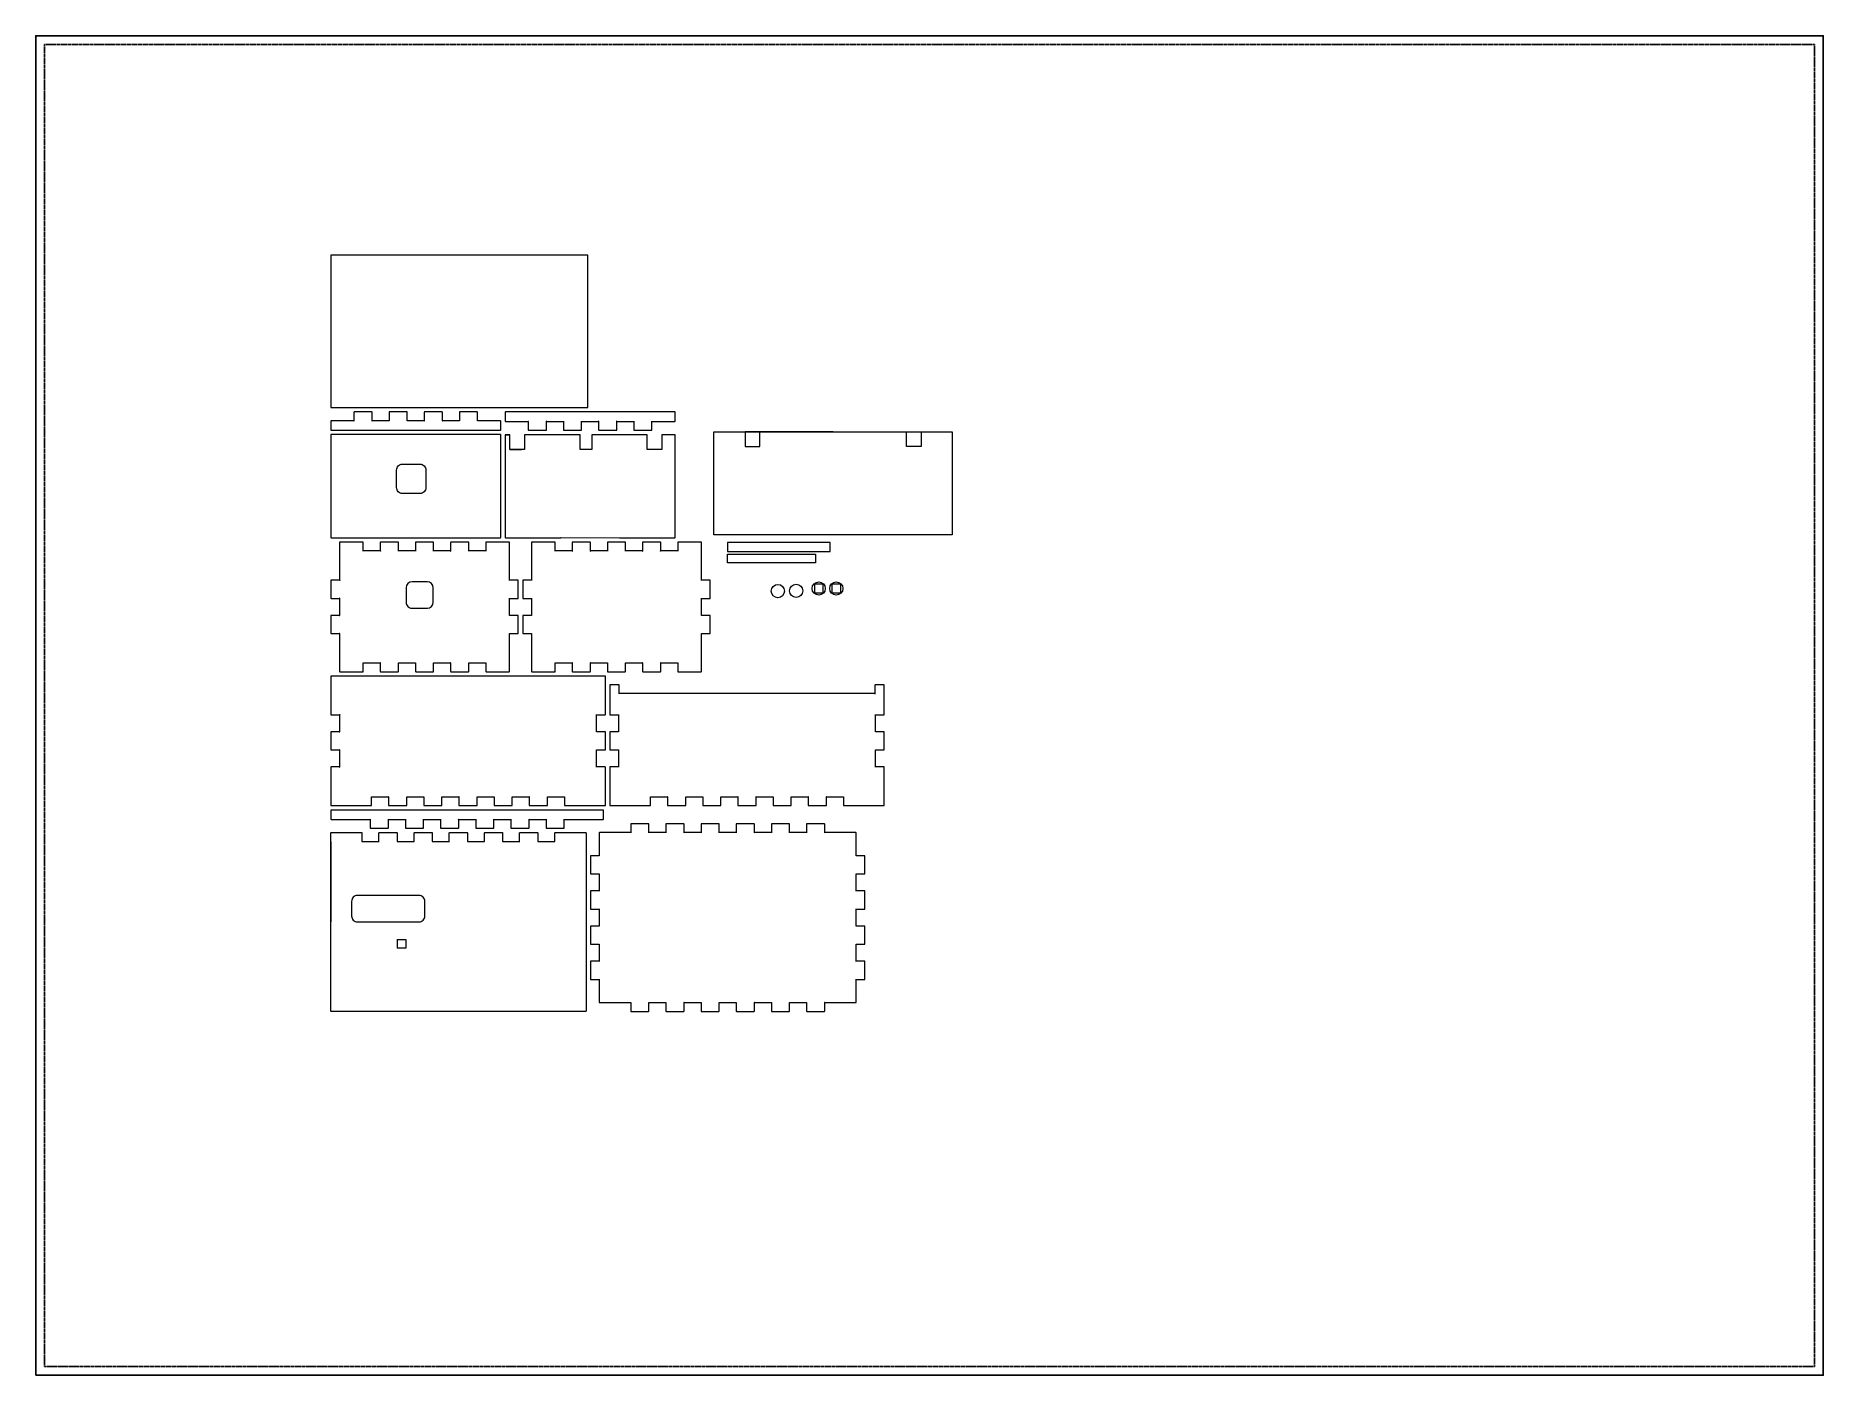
# Model space of a CAD drawing. Header units: millimetres. Extents: x 0 to 610, y 0 to 457.
import ezdxf

# ---------------------------------------------------------------- set-up
doc = ezdxf.new("R2010")
doc.units = ezdxf.units.MM
doc.header["$LTSCALE"] = 0.05
doc.linetypes.add('Dotted', pattern=[15, 12, -3])
doc.layers.get('0').update_dxf_attribs({"plot": 0})
doc.layers.add('CUT', color=1, linetype='Continuous', lineweight=0)

msp = doc.modelspace()

# ---------------------------------------------------------------- linework, layer by layer
msp.add_lwpolyline([(0, 0), (610, 0), (610, 457), (0, 457)], close=True)
at = {"linetype": 'Dotted'}
msp.add_lwpolyline([(3, 3), (607, 3), (607, 454), (3, 454)], close=True, dxfattribs=at)
at = {"layer": 'CUT'}
for p, q in [((160.28, 320.84), (161.78, 320.84)), ((231.35, 321.9), (272.1, 321.9)), ((272.1, 321.9), (242.1, 321.9)), ((242.1, 321.9), (242.1, 316.9)), ((247.1, 316.9), (247.1, 321.9)), ((272.1, 321.9), (302.1, 321.9)), ((297.1, 316.9), (297.1, 321.9)), ((302.1, 321.9), (302.1, 316.9)), ((161.78, 315.84), (165.78, 315.84)), ((213.68, 315.84), (209.68, 315.84)), ((213.68, 315.84), (211.28, 315.84)), ((242.1, 316.9), (247.1, 316.9)), ((302.1, 316.9), (297.1, 316.9)), ((119.68, 285.74), (119.7, 285.74)), ((139.66, 285.74), (139.68, 285.74)), ((100.68, 182.04), (100.68, 154.68)), ((123.28, 148.68), (126.27, 148.68)), ((123.28, 148.68), (123.28, 145.69)), ((126.27, 148.68), (126.27, 145.69)), ((126.27, 145.69), (123.28, 145.69))]:
    msp.add_line(p, q, dxfattribs=at)
for points in [[(100.68, 330.22), (100.71, 330.17), (100.76, 330.14), (100.78, 330.14), (188.28, 330.14), (188.3, 330.14), (188.35, 330.17), (188.38, 330.22), (188.38, 330.24), (188.38, 382.04), (188.38, 382.06), (188.35, 382.11), (188.3, 382.14), (188.28, 382.14), (100.78, 382.14), (100.76, 382.14), (100.71, 382.11), (100.68, 382.06), (100.68, 382.04), (100.68, 330.24)], [(158.58, 322.44), (158.6, 322.44), (158.65, 322.47), (158.68, 322.52), (158.68, 322.54), (158.68, 325.54), (158.68, 325.56), (158.65, 325.61), (158.6, 325.64), (158.58, 325.64), (150.78, 325.64), (150.77, 325.64), (150.74, 325.63), (150.74, 325.6), (150.76, 325.6), (150.78, 325.63), (150.78, 325.64), (150.78, 328.54), (150.78, 328.56), (150.75, 328.61), (150.69, 328.64), (150.68, 328.64), (144.68, 328.64), (144.66, 328.64), (144.61, 328.61), (144.58, 328.56), (144.58, 328.54), (144.58, 325.64), (144.58, 325.63), (144.59, 325.6), (144.62, 325.6), (144.62, 325.63), (144.59, 325.64), (144.58, 325.64), (138.78, 325.64), (138.78, 325.63), (138.76, 325.6), (138.74, 325.6), (138.74, 325.63), (138.77, 325.64), (138.78, 325.64), (138.78, 328.54), (138.78, 328.56), (138.75, 328.61), (138.69, 328.64), (138.68, 328.64), (132.68, 328.64), (132.66, 328.64), (132.61, 328.61), (132.58, 328.56), (132.58, 328.54), (132.58, 325.64), (132.58, 325.63), (132.59, 325.6), (132.62, 325.6), (132.62, 325.63), (132.59, 325.64), (132.58, 325.64), (126.78, 325.64), (126.78, 328.54), (126.78, 328.56), (126.75, 328.61), (126.7, 328.64), (126.68, 328.64), (120.68, 328.64), (120.66, 328.64), (120.61, 328.61), (120.58, 328.56), (120.58, 328.54), (120.58, 325.64), (114.78, 325.64), (114.78, 328.54), (114.78, 328.56), (114.75, 328.61), (114.69, 328.64), (114.68, 328.64), (108.68, 328.64), (108.66, 328.64), (108.61, 328.61), (108.58, 328.56), (108.58, 328.54), (108.58, 325.64), (108.59, 325.64), (108.62, 325.63), (108.62, 325.6), (108.59, 325.6), (108.58, 325.63), (108.58, 325.64), (100.78, 325.64), (100.76, 325.64), (100.71, 325.61), (100.68, 325.56), (100.68, 325.54), (100.68, 322.54), (100.68, 322.52), (100.71, 322.47), (100.76, 322.44), (100.78, 322.44)], [(114.78, 325.63), (114.78, 325.64), (114.77, 325.64), (114.74, 325.63), (114.74, 325.6), (114.76, 325.6)], [(120.58, 325.63), (120.59, 325.6), (120.62, 325.6), (120.62, 325.63), (120.59, 325.64), (120.58, 325.64)], [(126.77, 325.64), (126.74, 325.63), (126.74, 325.6), (126.76, 325.6), (126.78, 325.63), (126.78, 325.64)], [(186.28, 325.45), (186.26, 325.48), (186.24, 325.48), (186.24, 325.46), (186.27, 325.44), (186.28, 325.44), (192.08, 325.44), (192.09, 325.44), (192.12, 325.46), (192.12, 325.48), (192.09, 325.48), (192.08, 325.45), (192.08, 325.44), (192.08, 322.54), (192.08, 322.52), (192.11, 322.47), (192.16, 322.44), (192.18, 322.44), (198.18, 322.44), (198.2, 322.44), (198.25, 322.47), (198.28, 322.52), (198.28, 322.54), (198.28, 325.44), (204.08, 325.44), (204.08, 325.45), (204.09, 325.48), (204.12, 325.48), (204.12, 325.46), (204.09, 325.44), (204.08, 325.44), (204.08, 322.54), (204.08, 322.52), (204.11, 322.47), (204.16, 322.44), (204.18, 322.44), (210.18, 322.44), (210.2, 322.44), (210.25, 322.47), (210.28, 322.52), (210.28, 322.54), (210.28, 325.44), (210.27, 325.44), (210.24, 325.46), (210.24, 325.48), (210.26, 325.48), (210.28, 325.45), (210.28, 325.44), (218.08, 325.44), (218.1, 325.44), (218.15, 325.47), (218.18, 325.52), (218.18, 325.54), (218.18, 328.54), (218.18, 328.56), (218.15, 328.61), (218.1, 328.64), (218.08, 328.64), (160.28, 328.64), (160.26, 328.64), (160.21, 328.61), (160.18, 328.56), (160.18, 328.54), (160.18, 325.54), (160.18, 325.52), (160.21, 325.47), (160.26, 325.44), (160.28, 325.44), (168.08, 325.44), (168.08, 325.45), (168.09, 325.48), (168.12, 325.48), (168.12, 325.46), (168.09, 325.44), (168.08, 325.44), (168.08, 322.54), (168.08, 322.52), (168.11, 322.47), (168.16, 322.44), (168.18, 322.44), (174.18, 322.44), (174.2, 322.44), (174.25, 322.47), (174.28, 322.52), (174.28, 322.54), (174.28, 325.44), (174.28, 325.45), (174.26, 325.48), (174.24, 325.48), (174.24, 325.46), (174.27, 325.44), (174.28, 325.44), (180.08, 325.44), (180.08, 322.54), (180.08, 322.52), (180.11, 322.47), (180.16, 322.44), (180.18, 322.44), (186.18, 322.44), (186.2, 322.44), (186.25, 322.47), (186.28, 322.52), (186.28, 322.54), (186.28, 325.44)], [(180.12, 325.46), (180.12, 325.48), (180.09, 325.48), (180.08, 325.45), (180.08, 325.44), (180.09, 325.44)], [(198.28, 325.44), (198.28, 325.45), (198.26, 325.48), (198.24, 325.48), (198.24, 325.46), (198.27, 325.44)], [(158.68, 285.82), (158.68, 285.84), (158.68, 320.84), (158.68, 320.86), (158.65, 320.91), (158.6, 320.94), (158.58, 320.94), (100.78, 320.94), (100.76, 320.94), (100.71, 320.91), (100.68, 320.86), (100.68, 320.84), (100.68, 285.84), (100.68, 285.82), (100.71, 285.77), (100.76, 285.74), (100.78, 285.74), (119.68, 285.74), (139.68, 285.74), (158.58, 285.74), (158.6, 285.74), (158.65, 285.77)], [(218.18, 285.84), (218.18, 320.84), (218.18, 320.86), (213.68, 320.84), (213.68, 315.84), (208.68, 315.84), (208.68, 320.84), (189.78, 320.84), (189.78, 315.84), (187.78, 315.84), (185.78, 315.84), (185.78, 320.84), (166.78, 320.84), (166.78, 315.84), (161.78, 315.84), (161.78, 320.84), (160.18, 320.84), (160.18, 285.84), (160.18, 285.82), (160.21, 285.77), (160.26, 285.74), (160.28, 285.74), (179.18, 285.74), (179.2, 285.74), (179.25, 285.77), (199.18, 285.74), (218.08, 285.74), (218.1, 285.74), (218.15, 285.77), (218.18, 285.82)], [(312.78, 321.87), (312.78, 286.7), (231.35, 286.7), (231.35, 321.9)], [(161.68, 265.04), (164.58, 265.04), (164.6, 265.04), (164.65, 265.07), (164.68, 265.12), (164.68, 265.14), (164.68, 271.14), (164.68, 271.16), (164.65, 271.21), (164.6, 271.24), (164.58, 271.24), (161.68, 271.24), (161.68, 281.14), (161.68, 284.14), (161.68, 284.16), (161.65, 284.21), (161.6, 284.24), (161.58, 284.24), (153.68, 284.24), (153.66, 284.24), (153.61, 284.21), (153.58, 284.16), (153.58, 284.14), (153.58, 281.24), (153.58, 281.23), (153.59, 281.2), (153.62, 281.2), (153.62, 281.23), (153.59, 281.24), (153.58, 281.24), (147.78, 281.24), (147.77, 281.24), (147.74, 281.23), (147.74, 281.2), (147.76, 281.2), (147.78, 281.23), (147.78, 281.24), (147.78, 284.14), (147.78, 284.16), (147.75, 284.21), (147.69, 284.24), (147.68, 284.24), (141.68, 284.24), (141.66, 284.24), (141.61, 284.21), (141.58, 284.16), (141.58, 284.14), (141.58, 281.24), (135.78, 281.24), (135.78, 284.14), (135.78, 284.16), (135.75, 284.21), (135.69, 284.24), (135.68, 284.24), (129.68, 284.24), (129.66, 284.24), (129.61, 284.21), (129.58, 284.16), (129.58, 284.14), (129.58, 281.24), (129.59, 281.24), (129.62, 281.23), (129.62, 281.2), (129.59, 281.2), (129.58, 281.23), (129.58, 281.24), (123.78, 281.24), (123.78, 281.23), (123.76, 281.2), (123.74, 281.2), (123.74, 281.23), (123.77, 281.24), (123.78, 281.24), (123.78, 284.14), (123.78, 284.16), (123.75, 284.21), (123.69, 284.24), (123.68, 284.24), (117.68, 284.24), (117.66, 284.24), (117.61, 284.21), (117.58, 284.16), (117.58, 284.14), (117.58, 281.24), (117.59, 281.24), (117.62, 281.23), (117.62, 281.2), (117.59, 281.2), (117.58, 281.23), (117.58, 281.24), (111.78, 281.24), (111.78, 284.14), (111.78, 284.16), (111.75, 284.21), (111.69, 284.24), (111.68, 284.24), (103.78, 284.24), (103.76, 284.24), (103.71, 284.21), (103.68, 284.16), (103.68, 284.14), (103.68, 281.14), (103.68, 271.24), (103.69, 271.24), (103.72, 271.23), (103.72, 271.2), (103.69, 271.2), (103.68, 271.23), (103.68, 271.24), (100.78, 271.24), (100.76, 271.24), (100.71, 271.21), (100.68, 271.16), (100.68, 271.14), (100.68, 265.14), (100.68, 265.12), (100.71, 265.07), (100.76, 265.04), (100.78, 265.04), (103.68, 265.04), (103.69, 265.04), (103.72, 265.06), (103.72, 265.08), (103.69, 265.08), (103.68, 265.05), (103.68, 265.04), (103.68, 259.24), (103.69, 259.24), (103.72, 259.23), (103.72, 259.2), (103.69, 259.2), (103.68, 259.23), (103.68, 259.24), (100.78, 259.24), (100.76, 259.24), (100.71, 259.21), (100.68, 259.16), (100.68, 259.14), (100.68, 253.14), (100.68, 253.12), (100.71, 253.07), (100.76, 253.04), (100.78, 253.04), (103.68, 253.04), (103.69, 253.04), (103.72, 253.06), (103.72, 253.08), (103.69, 253.08), (103.68, 253.05), (103.68, 253.04), (103.68, 243.14), (103.68, 240.14), (103.68, 240.12), (103.71, 240.07), (103.76, 240.04), (103.78, 240.04), (111.68, 240.04), (111.69, 240.04), (111.75, 240.07), (111.78, 240.12), (111.78, 240.14), (111.78, 243.04), (111.77, 243.04), (111.74, 243.06), (111.74, 243.08), (111.76, 243.08), (111.78, 243.05), (111.78, 243.04), (117.58, 243.04), (117.59, 243.04), (117.62, 243.06), (117.62, 243.08), (117.59, 243.08), (117.58, 243.05), (117.58, 243.04), (117.58, 240.14), (117.58, 240.12), (117.61, 240.07), (117.66, 240.04), (117.68, 240.04), (123.68, 240.04), (123.69, 240.04), (123.75, 240.07), (123.78, 240.12), (123.78, 240.14), (123.78, 243.04), (129.58, 243.04), (129.58, 240.14), (129.58, 240.12), (129.61, 240.07), (129.66, 240.04), (129.68, 240.04), (135.68, 240.04), (135.69, 240.04), (135.75, 240.07), (135.78, 240.12), (135.78, 240.14), (135.78, 243.04), (135.78, 243.05), (135.76, 243.08), (135.74, 243.08), (135.74, 243.06), (135.77, 243.04), (135.78, 243.04), (141.58, 243.04), (141.58, 243.05), (141.59, 243.08), (141.62, 243.08), (141.62, 243.06), (141.59, 243.04), (141.58, 243.04), (141.58, 240.14), (141.58, 240.12), (141.61, 240.07), (141.66, 240.04), (141.68, 240.04), (147.68, 240.04), (147.69, 240.04), (147.75, 240.07), (147.78, 240.12), (147.78, 240.14), (147.78, 243.04), (147.78, 243.05), (147.76, 243.08), (147.74, 243.08), (147.74, 243.06), (147.77, 243.04), (147.78, 243.04), (153.58, 243.04), (153.59, 243.04), (153.62, 243.06), (153.62, 243.08), (153.59, 243.08), (153.58, 243.05), (153.58, 243.04), (153.58, 240.14), (153.58, 240.12), (153.61, 240.07), (153.66, 240.04), (153.68, 240.04), (161.58, 240.04), (161.6, 240.04), (161.65, 240.07), (161.68, 240.12), (161.68, 240.14), (161.68, 243.14), (161.68, 253.04), (161.68, 253.05), (161.66, 253.08), (161.64, 253.08), (161.64, 253.06), (161.67, 253.04), (161.68, 253.04), (164.58, 253.04), (164.6, 253.04), (164.65, 253.07), (164.68, 253.12), (164.68, 253.14), (164.68, 259.14), (164.68, 259.16), (164.65, 259.21), (164.6, 259.24), (164.58, 259.24), (161.68, 259.24), (161.68, 259.23), (161.66, 259.2), (161.64, 259.2), (161.64, 259.23), (161.67, 259.24), (161.68, 259.24)], [(111.78, 281.23), (111.78, 281.24), (111.77, 281.24), (111.74, 281.23), (111.74, 281.2), (111.76, 281.2)], [(135.77, 281.24), (135.74, 281.23), (135.74, 281.2), (135.76, 281.2), (135.78, 281.23), (135.78, 281.24)], [(141.59, 281.24), (141.58, 281.24), (141.58, 281.23), (141.59, 281.2), (141.62, 281.2), (141.62, 281.23)], [(189.28, 243.05), (189.26, 243.08), (189.24, 243.08), (189.24, 243.06), (189.27, 243.04), (189.28, 243.04), (195.08, 243.04), (195.09, 243.04), (195.12, 243.06), (195.12, 243.08), (195.09, 243.08), (195.08, 243.05), (195.08, 243.04), (195.08, 240.14), (195.08, 240.12), (195.11, 240.07), (195.16, 240.04), (195.18, 240.04), (201.18, 240.04), (201.2, 240.04), (201.25, 240.07), (201.28, 240.12), (201.28, 240.14), (201.28, 243.04), (207.08, 243.04), (207.08, 240.14), (207.08, 240.12), (207.11, 240.07), (207.16, 240.04), (207.18, 240.04), (213.18, 240.04), (213.2, 240.04), (213.25, 240.07), (213.28, 240.12), (213.28, 240.14), (213.28, 243.04), (213.28, 243.05), (213.26, 243.08), (213.24, 243.08), (213.24, 243.06), (213.27, 243.04), (213.28, 243.04), (219.08, 243.04), (219.09, 243.04), (219.12, 243.06), (219.12, 243.08), (219.09, 243.08), (219.08, 243.05), (219.08, 243.04), (219.08, 240.14), (219.08, 240.12), (219.11, 240.07), (219.16, 240.04), (219.18, 240.04), (227.08, 240.04), (227.1, 240.04), (227.15, 240.07), (227.18, 240.12), (227.18, 240.14), (227.18, 243.14), (227.18, 253.04), (227.18, 253.05), (227.16, 253.08), (227.14, 253.08), (227.14, 253.06), (227.17, 253.04), (227.18, 253.04), (230.08, 253.04), (230.1, 253.04), (230.15, 253.07), (230.18, 253.12), (230.18, 253.14), (230.18, 259.14), (230.18, 259.16), (230.15, 259.21), (230.1, 259.24), (230.08, 259.24), (227.18, 259.24), (227.18, 259.23), (227.16, 259.2), (227.14, 259.2), (227.14, 259.23), (227.17, 259.24), (227.18, 259.24), (227.18, 265.04), (227.18, 265.05), (227.16, 265.08), (227.14, 265.08), (227.14, 265.06), (227.17, 265.04), (227.18, 265.04), (230.08, 265.04), (230.1, 265.04), (230.15, 265.07), (230.18, 265.12), (230.18, 265.14), (230.18, 271.14), (230.18, 271.16), (230.15, 271.21), (230.1, 271.24), (230.08, 271.24), (227.18, 271.24), (227.17, 271.24), (227.14, 271.23), (227.14, 271.2), (227.16, 271.2), (227.18, 271.23), (227.18, 271.24), (227.18, 281.14), (227.18, 284.14), (227.18, 284.16), (227.15, 284.21), (227.1, 284.24), (227.08, 284.24), (219.18, 284.24), (219.16, 284.24), (219.11, 284.21), (219.08, 284.16), (219.08, 284.14), (219.08, 281.24), (219.09, 281.24), (219.12, 281.23), (219.12, 281.2), (219.09, 281.2), (219.08, 281.23), (219.08, 281.24), (213.28, 281.24), (213.28, 281.23), (213.26, 281.2), (213.24, 281.2), (213.24, 281.23), (213.27, 281.24), (213.28, 281.24), (213.28, 284.14), (213.28, 284.16), (213.25, 284.21), (213.2, 284.24), (213.18, 284.24), (207.18, 284.24), (207.16, 284.24), (207.11, 284.21), (207.08, 284.16), (207.08, 284.14), (207.08, 281.24), (207.08, 281.23), (207.09, 281.2), (207.12, 281.2), (207.12, 281.23), (207.09, 281.24), (207.08, 281.24), (201.28, 281.24), (201.28, 281.23), (201.26, 281.2), (201.24, 281.2), (201.24, 281.23), (201.27, 281.24), (201.28, 281.24), (201.28, 284.14), (201.28, 284.16), (201.25, 284.21), (201.2, 284.24), (201.18, 284.24), (195.18, 284.24), (195.16, 284.24), (195.11, 284.21), (195.08, 284.16), (195.08, 284.14), (195.08, 281.24), (195.09, 281.24), (195.12, 281.23), (195.12, 281.2), (195.09, 281.2), (195.08, 281.23), (195.08, 281.24), (189.28, 281.24), (189.27, 281.24), (189.24, 281.23), (189.24, 281.2), (189.26, 281.2), (189.28, 281.23), (189.28, 281.24), (189.28, 284.14), (189.28, 284.16), (189.25, 284.21), (189.2, 284.24), (189.18, 284.24), (183.18, 284.24), (183.16, 284.24), (183.11, 284.21), (183.08, 284.16), (183.08, 284.14), (183.08, 281.24), (177.28, 281.24), (177.27, 281.24), (177.24, 281.23), (177.24, 281.2), (177.26, 281.2), (177.28, 281.23), (177.28, 281.24), (177.28, 284.14), (177.28, 284.16), (177.25, 284.21), (177.2, 284.24), (177.18, 284.24), (169.28, 284.24), (169.26, 284.24), (169.21, 284.21), (169.18, 284.16), (169.18, 284.14), (169.18, 281.14), (169.18, 271.24), (169.18, 271.23), (169.19, 271.2), (169.22, 271.2), (169.22, 271.23), (169.19, 271.24), (169.18, 271.24), (166.28, 271.24), (166.26, 271.24), (166.21, 271.21), (166.18, 271.16), (166.18, 271.14), (166.18, 265.14), (166.18, 265.12), (166.21, 265.07), (166.26, 265.04), (166.28, 265.04), (169.18, 265.04), (169.18, 265.05), (169.19, 265.08), (169.22, 265.08), (169.22, 265.06), (169.19, 265.04), (169.18, 265.04), (169.18, 259.24), (166.28, 259.24), (166.26, 259.24), (166.21, 259.21), (166.18, 259.16), (166.18, 259.14), (166.18, 253.14), (166.18, 253.12), (166.21, 253.07), (166.26, 253.04), (166.28, 253.04), (169.18, 253.04), (169.18, 253.05), (169.19, 253.08), (169.22, 253.08), (169.22, 253.06), (169.19, 253.04), (169.18, 253.04), (169.18, 243.14), (169.18, 240.14), (169.18, 240.12), (169.21, 240.07), (169.26, 240.04), (169.28, 240.04), (177.18, 240.04), (177.2, 240.04), (177.25, 240.07), (177.28, 240.12), (177.28, 240.14), (177.28, 243.04), (183.08, 243.04), (183.08, 243.05), (183.09, 243.08), (183.12, 243.08), (183.12, 243.06), (183.09, 243.04), (183.08, 243.04), (183.08, 240.14), (183.08, 240.12), (183.11, 240.07), (183.16, 240.04), (183.18, 240.04), (189.18, 240.04), (189.2, 240.04), (189.25, 240.07), (189.28, 240.12), (189.28, 240.14), (189.28, 243.04)], [(183.12, 281.2), (183.12, 281.23), (183.09, 281.24), (183.08, 281.24), (183.08, 281.23), (183.09, 281.2)], [(236.06, 284.08), (236.06, 281.08), (271.06, 281.08), (271.06, 284.08)], [(236.04, 280.13), (266.04, 280.13), (266.04, 277.13), (236.04, 277.13)], [(161.66, 271.2), (161.68, 271.23), (161.68, 271.24), (161.67, 271.24), (161.64, 271.23), (161.64, 271.2)], [(268.7, 269.93), (265.71, 269.93), (265.71, 266.94), (268.7, 266.94)], [(274.7, 269.93), (271.71, 269.93), (271.71, 266.94), (274.7, 266.94)], [(161.64, 265.08), (161.64, 265.06), (161.67, 265.04), (161.68, 265.04), (161.68, 265.05), (161.66, 265.08)], [(169.22, 259.23), (169.19, 259.24), (169.18, 259.24), (169.18, 259.23), (169.19, 259.2), (169.22, 259.2)], [(180.43, 194.44), (180.43, 194.42), (180.46, 194.37), (180.51, 194.34), (180.53, 194.34), (191.28, 194.34), (194.28, 194.34), (194.3, 194.34), (194.35, 194.37), (194.38, 194.42), (194.38, 194.44), (194.38, 197.44), (194.38, 207.44), (194.38, 207.46), (194.35, 207.51), (194.3, 207.54), (194.28, 207.54), (191.38, 207.54), (191.37, 207.54), (191.34, 207.53), (191.34, 207.5), (191.36, 207.5), (191.38, 207.53), (191.38, 207.54), (191.38, 213.34), (191.38, 213.35), (191.36, 213.38), (191.34, 213.38), (191.34, 213.36), (191.37, 213.34), (191.38, 213.34), (194.28, 213.34), (194.3, 213.34), (194.35, 213.37), (194.38, 213.42), (194.38, 213.44), (194.38, 219.44), (194.38, 219.46), (194.35, 219.51), (194.3, 219.54), (194.28, 219.54), (191.38, 219.54), (191.38, 219.53), (191.36, 219.5), (191.34, 219.5), (191.34, 219.53), (191.37, 219.54), (191.38, 219.54), (191.38, 225.34), (194.28, 225.34), (194.3, 225.34), (194.35, 225.37), (194.38, 225.42), (194.38, 225.44), (194.38, 235.44), (194.38, 238.44), (194.38, 238.46), (194.35, 238.51), (194.3, 238.54), (194.28, 238.54), (191.28, 238.54), (103.78, 238.54), (100.78, 238.54), (100.76, 238.54), (100.71, 238.51), (100.68, 238.46), (100.68, 238.44), (100.68, 235.44), (100.68, 225.44), (100.68, 225.42), (100.71, 225.37), (100.76, 225.34), (100.78, 225.34), (103.68, 225.34), (103.68, 225.35), (103.69, 225.38), (103.72, 225.38), (103.72, 225.36), (103.69, 225.34), (103.68, 225.34), (103.68, 219.54), (103.69, 219.54), (103.72, 219.53), (103.72, 219.5), (103.69, 219.5), (103.68, 219.53), (103.68, 219.54), (100.78, 219.54), (100.76, 219.54), (100.71, 219.51), (100.68, 219.46), (100.68, 219.44), (100.68, 213.44), (100.68, 213.42), (100.71, 213.37), (100.76, 213.34), (100.78, 213.34), (103.68, 213.34), (103.68, 213.35), (103.69, 213.38), (103.72, 213.38), (103.72, 213.36), (103.69, 213.34), (103.68, 213.34), (103.68, 207.54), (103.68, 207.53), (103.69, 207.5), (103.72, 207.5), (103.72, 207.53), (103.69, 207.54), (103.68, 207.54), (100.78, 207.54), (100.76, 207.54), (100.71, 207.51), (100.68, 207.46), (100.68, 207.44), (100.68, 197.44), (100.68, 194.44), (100.68, 194.42), (100.71, 194.37), (100.76, 194.34), (100.78, 194.34), (103.78, 194.34), (114.53, 194.34), (114.55, 194.34), (114.6, 194.37), (114.63, 194.42), (114.63, 194.44), (114.63, 197.34), (114.62, 197.34), (114.59, 197.36), (114.59, 197.38), (114.61, 197.38), (114.63, 197.35), (114.63, 197.34), (120.43, 197.34), (120.44, 197.34), (120.47, 197.36), (120.47, 197.38), (120.44, 197.38), (120.43, 197.35), (120.43, 197.34), (120.43, 194.44), (120.43, 194.42), (120.46, 194.37), (120.51, 194.34), (120.53, 194.34), (126.53, 194.34), (126.54, 194.34), (126.6, 194.37), (126.63, 194.42), (126.63, 194.44), (126.63, 197.34), (126.63, 197.35), (126.61, 197.38), (126.59, 197.38), (126.59, 197.36), (126.62, 197.34), (126.63, 197.34), (132.43, 197.34), (132.43, 194.44), (132.43, 194.42), (132.46, 194.37), (132.51, 194.34), (132.53, 194.34), (138.53, 194.34), (138.55, 194.34), (138.6, 194.37), (138.63, 194.42), (138.63, 194.44), (138.63, 197.34), (144.43, 197.34), (144.43, 194.44), (144.43, 194.42), (144.46, 194.37), (144.51, 194.34), (144.53, 194.34), (150.53, 194.34), (150.55, 194.34), (150.6, 194.37), (150.63, 194.42), (150.63, 194.44), (150.63, 197.34), (150.63, 197.35), (150.61, 197.38), (150.59, 197.38), (150.59, 197.36), (150.62, 197.34), (150.63, 197.34), (156.43, 197.34), (156.43, 194.44), (156.43, 194.42), (156.46, 194.37), (156.51, 194.34), (156.53, 194.34), (162.53, 194.34), (162.55, 194.34), (162.6, 194.37), (162.63, 194.42), (162.63, 194.44), (162.63, 197.34), (162.63, 197.35), (162.61, 197.38), (162.59, 197.38), (162.59, 197.36), (162.62, 197.34), (162.63, 197.34), (168.43, 197.34), (168.44, 197.34), (168.47, 197.36), (168.47, 197.38), (168.44, 197.38), (168.43, 197.35), (168.43, 197.34), (168.43, 194.44), (168.43, 194.42), (168.46, 194.37), (168.51, 194.34), (168.53, 194.34), (174.53, 194.34), (174.55, 194.34), (174.6, 194.37), (174.63, 194.42), (174.63, 194.44), (174.63, 197.34), (174.62, 197.34), (174.59, 197.36), (174.59, 197.38), (174.61, 197.38), (174.63, 197.35), (174.63, 197.34), (180.43, 197.34)], [(123.74, 243.08), (123.74, 243.06), (123.77, 243.04), (123.78, 243.04), (123.78, 243.05), (123.76, 243.08)], [(129.58, 243.04), (129.59, 243.04), (129.62, 243.06), (129.62, 243.08), (129.59, 243.08), (129.58, 243.05)], [(177.27, 243.04), (177.28, 243.04), (177.28, 243.05), (177.26, 243.08), (177.24, 243.08), (177.24, 243.06)], [(201.28, 243.04), (201.28, 243.05), (201.26, 243.08), (201.24, 243.08), (201.24, 243.06), (201.27, 243.04)], [(207.08, 243.05), (207.08, 243.04), (207.09, 243.04), (207.12, 243.06), (207.12, 243.08), (207.09, 243.08)], [(195.88, 207.46), (195.88, 207.44), (195.88, 197.44), (195.88, 194.44), (195.88, 194.42), (195.91, 194.37), (195.96, 194.34), (195.98, 194.34), (198.98, 194.34), (209.73, 194.34), (209.74, 194.34), (209.8, 194.37), (209.83, 194.42), (209.83, 194.44), (209.83, 197.34), (215.63, 197.34), (215.63, 194.44), (215.63, 194.42), (215.66, 194.37), (215.71, 194.34), (215.73, 194.34), (221.73, 194.34), (221.74, 194.34), (221.8, 194.37), (221.83, 194.42), (221.83, 194.44), (221.83, 197.34), (221.83, 197.35), (221.81, 197.38), (221.79, 197.38), (221.79, 197.36), (221.82, 197.34), (221.83, 197.34), (227.63, 197.34), (227.63, 197.35), (227.64, 197.38), (227.67, 197.38), (227.67, 197.36), (227.64, 197.34), (227.63, 197.34), (227.63, 194.44), (227.63, 194.42), (227.66, 194.37), (227.71, 194.34), (227.73, 194.34), (233.73, 194.34), (233.74, 194.34), (233.8, 194.37), (233.83, 194.42), (233.83, 194.44), (233.83, 197.34), (233.82, 197.34), (233.79, 197.36), (233.79, 197.38), (233.81, 197.38), (233.83, 197.35), (233.83, 197.34), (239.63, 197.34), (239.64, 197.34), (239.67, 197.36), (239.67, 197.38), (239.64, 197.38), (239.63, 197.35), (239.63, 197.34), (239.63, 194.44), (239.63, 194.42), (239.66, 194.37), (239.71, 194.34), (239.73, 194.34), (245.73, 194.34), (245.74, 194.34), (245.8, 194.37), (245.83, 194.42), (245.83, 194.44), (245.83, 197.34), (245.82, 197.34), (245.79, 197.36), (245.79, 197.38), (245.81, 197.38), (245.83, 197.35), (245.83, 197.34), (251.63, 197.34), (251.64, 197.34), (251.67, 197.36), (251.67, 197.38), (251.64, 197.38), (251.63, 197.35), (251.63, 197.34), (251.63, 194.44), (251.63, 194.42), (251.66, 194.37), (251.71, 194.34), (251.73, 194.34), (257.73, 194.34), (257.74, 194.34), (257.8, 194.37), (257.83, 194.42), (257.83, 194.44), (257.83, 197.34), (263.63, 197.34), (263.64, 197.34), (263.67, 197.36), (263.67, 197.38), (263.64, 197.38), (263.63, 197.35), (263.63, 197.34), (263.63, 194.44), (263.63, 194.42), (263.66, 194.37), (263.71, 194.34), (263.73, 194.34), (269.73, 194.34), (269.74, 194.34), (269.8, 194.37), (269.83, 194.42), (269.83, 194.44), (269.83, 197.34), (275.63, 197.34), (275.63, 194.44), (275.63, 194.42), (275.66, 194.37), (275.71, 194.34), (275.73, 194.34), (286.48, 194.34), (289.48, 194.34), (289.49, 194.34), (289.55, 194.37), (289.58, 194.42), (289.58, 194.44), (289.58, 197.44), (289.58, 207.44), (289.58, 207.46), (289.55, 207.51), (289.49, 207.54), (289.48, 207.54), (286.58, 207.54), (286.58, 213.34), (286.57, 213.34), (286.54, 213.36), (286.54, 213.38), (286.56, 213.38), (286.58, 213.35), (286.58, 213.34), (289.48, 213.34), (289.49, 213.34), (289.55, 213.37), (289.58, 213.42), (289.58, 213.44), (289.58, 219.44), (289.58, 219.46), (289.55, 219.51), (289.49, 219.54), (289.48, 219.54), (286.58, 219.54), (286.58, 225.34), (286.58, 225.35), (286.56, 225.38), (286.54, 225.38), (286.54, 225.36), (286.57, 225.34), (286.58, 225.34), (289.48, 225.34), (289.49, 225.34), (289.55, 225.37), (289.58, 225.42), (289.58, 225.44), (289.58, 235.44), (289.58, 235.46), (289.55, 235.51), (289.49, 235.54), (289.48, 235.54), (286.48, 235.54), (286.46, 235.54), (286.41, 235.51), (286.38, 235.46), (286.38, 235.44), (286.38, 232.54), (286.38, 232.53), (286.39, 232.5), (286.42, 232.5), (286.42, 232.53), (286.39, 232.54), (286.38, 232.54), (199.08, 232.54), (199.08, 235.44), (199.08, 235.46), (199.05, 235.51), (198.99, 235.54), (198.98, 235.54), (195.98, 235.54), (195.96, 235.54), (195.91, 235.51), (195.88, 235.46), (195.88, 235.44), (195.88, 225.44), (195.88, 225.42), (195.91, 225.37), (195.96, 225.34), (195.98, 225.34), (198.88, 225.34), (198.88, 219.54), (198.89, 219.54), (198.92, 219.53), (198.92, 219.5), (198.89, 219.5), (198.88, 219.53), (198.88, 219.54), (195.98, 219.54), (195.96, 219.54), (195.91, 219.51), (195.88, 219.46), (195.88, 219.44), (195.88, 213.44), (195.88, 213.42), (195.91, 213.37), (195.96, 213.34), (195.98, 213.34), (198.88, 213.34), (198.88, 207.54), (195.98, 207.54), (195.96, 207.54), (195.91, 207.51)], [(199.04, 232.53), (199.04, 232.5), (199.06, 232.5), (199.08, 232.53), (199.08, 232.54), (199.07, 232.54)], [(191.38, 225.34), (191.38, 225.35), (191.36, 225.38), (191.34, 225.38), (191.34, 225.36), (191.37, 225.34)], [(198.88, 225.34), (198.89, 225.34), (198.92, 225.36), (198.92, 225.38), (198.89, 225.38), (198.88, 225.35)], [(286.54, 219.5), (286.56, 219.5), (286.58, 219.53), (286.58, 219.54), (286.57, 219.54), (286.54, 219.53)], [(198.88, 213.34), (198.89, 213.34), (198.92, 213.36), (198.92, 213.38), (198.89, 213.38), (198.88, 213.35)], [(198.92, 207.53), (198.89, 207.54), (198.88, 207.54), (198.88, 207.53), (198.89, 207.5), (198.92, 207.5)], [(286.54, 207.53), (286.54, 207.5), (286.56, 207.5), (286.58, 207.53), (286.58, 207.54), (286.57, 207.54)], [(132.47, 197.38), (132.44, 197.38), (132.43, 197.35), (132.43, 197.34), (132.44, 197.34), (132.47, 197.36)], [(138.63, 197.34), (138.63, 197.35), (138.61, 197.38), (138.59, 197.38), (138.59, 197.36), (138.62, 197.34)], [(144.43, 197.34), (144.44, 197.34), (144.47, 197.36), (144.47, 197.38), (144.44, 197.38), (144.43, 197.35)], [(156.47, 197.38), (156.44, 197.38), (156.43, 197.35), (156.43, 197.34), (156.44, 197.34), (156.47, 197.36)], [(180.43, 197.35), (180.43, 197.34), (180.44, 197.34), (180.47, 197.36), (180.47, 197.38), (180.44, 197.38)], [(209.81, 197.38), (209.79, 197.38), (209.79, 197.36), (209.82, 197.34), (209.83, 197.34), (209.83, 197.35)], [(215.64, 197.38), (215.63, 197.35), (215.63, 197.34), (215.64, 197.34), (215.67, 197.36), (215.67, 197.38)], [(257.79, 197.36), (257.82, 197.34), (257.83, 197.34), (257.83, 197.35), (257.81, 197.38), (257.79, 197.38)], [(269.81, 197.38), (269.79, 197.38), (269.79, 197.36), (269.82, 197.34), (269.83, 197.34), (269.83, 197.35)], [(275.63, 197.35), (275.63, 197.34), (275.64, 197.34), (275.67, 197.36), (275.67, 197.38), (275.64, 197.38)], [(138.21, 186.64), (138.23, 186.64), (144.23, 186.64), (144.25, 186.64), (144.3, 186.67), (144.33, 186.72), (144.33, 186.74), (144.33, 189.64), (144.32, 189.64), (144.29, 189.65), (144.29, 189.68), (144.31, 189.68), (144.33, 189.65), (144.33, 189.64), (150.13, 189.64), (150.14, 189.64), (150.17, 189.65), (150.17, 189.68), (150.14, 189.68), (150.13, 189.65), (150.13, 189.64), (150.13, 186.74), (150.13, 186.72), (150.16, 186.67), (150.21, 186.64), (150.23, 186.64), (156.23, 186.64), (156.25, 186.64), (156.3, 186.67), (156.33, 186.72), (156.33, 186.74), (156.33, 189.64), (162.13, 189.64), (162.13, 189.65), (162.14, 189.68), (162.17, 189.68), (162.17, 189.65), (162.14, 189.64), (162.13, 189.64), (162.13, 186.74), (162.13, 186.72), (162.16, 186.67), (162.21, 186.64), (162.23, 186.64), (168.23, 186.64), (168.25, 186.64), (168.3, 186.67), (168.33, 186.72), (168.33, 186.74), (168.33, 189.64), (174.13, 189.64), (174.13, 189.65), (174.14, 189.68), (174.17, 189.68), (174.17, 189.65), (174.14, 189.64), (174.13, 189.64), (174.13, 186.74), (174.13, 186.72), (174.16, 186.67), (174.21, 186.64), (174.23, 186.64), (180.23, 186.64), (180.25, 186.64), (180.3, 186.67), (180.33, 186.72), (180.33, 186.74), (180.33, 189.64), (180.32, 189.64), (180.29, 189.65), (180.29, 189.68), (180.31, 189.68), (180.33, 189.65), (180.33, 189.64), (190.68, 189.64), (193.68, 189.64), (193.69, 189.64), (193.75, 189.67), (193.78, 189.72), (193.78, 189.74), (193.78, 192.74), (193.78, 192.76), (193.75, 192.81), (193.69, 192.84), (193.68, 192.84), (190.68, 192.84), (103.78, 192.84), (100.78, 192.84), (100.76, 192.84), (100.71, 192.81), (100.68, 192.76), (100.68, 192.74), (100.68, 189.74), (100.68, 189.72), (100.71, 189.67), (100.76, 189.64), (100.78, 189.64), (103.78, 189.64), (114.13, 189.64), (114.14, 189.64), (114.17, 189.65), (114.17, 189.68), (114.14, 189.68), (114.13, 189.65), (114.13, 189.64), (114.13, 186.74), (114.13, 186.72), (114.16, 186.67), (114.21, 186.64), (114.23, 186.64), (120.23, 186.64), (120.25, 186.64), (120.3, 186.67), (120.33, 186.72), (120.33, 186.74), (120.33, 189.64), (120.33, 189.65), (120.31, 189.68), (120.29, 189.68), (120.29, 189.65), (120.32, 189.64), (120.33, 189.64), (126.13, 189.64), (126.13, 189.65), (126.14, 189.68), (126.17, 189.68), (126.17, 189.65), (126.14, 189.64), (126.13, 189.64), (126.13, 186.74), (126.13, 186.72), (126.16, 186.67), (126.21, 186.64), (126.23, 186.64), (132.23, 186.64), (132.25, 186.64), (132.3, 186.67), (132.33, 186.72), (132.33, 186.74), (132.33, 189.64), (132.32, 189.64), (132.29, 189.65), (132.29, 189.68), (132.31, 189.68), (132.33, 189.65), (132.33, 189.64), (138.13, 189.64), (138.13, 189.65), (138.14, 189.68), (138.17, 189.68), (138.17, 189.65), (138.14, 189.64), (138.13, 189.64), (138.13, 186.74), (138.13, 186.72), (138.16, 186.67)], [(156.32, 189.64), (156.33, 189.64), (156.33, 189.65), (156.31, 189.68), (156.29, 189.68), (156.29, 189.65)], [(168.29, 189.65), (168.32, 189.64), (168.33, 189.64), (168.33, 189.65), (168.31, 189.68), (168.29, 189.68)], [(177.14, 182.1), (177.17, 182.1), (177.17, 182.13), (177.14, 182.14), (177.13, 182.14), (177.13, 185.04), (177.13, 185.06), (177.16, 185.11), (177.21, 185.14), (177.23, 185.14), (187.68, 185.14), (187.69, 185.14), (187.75, 185.11), (187.78, 185.06), (187.78, 185.04), (187.78, 182.04), (187.78, 124.24), (187.78, 124.22), (187.75, 124.17), (187.69, 124.14), (187.68, 124.14), (100.78, 124.14), (100.76, 124.14), (100.71, 124.17), (100.68, 124.22), (100.68, 124.24), (100.68, 182.04), (100.68, 185.04), (100.68, 185.06), (100.71, 185.11), (100.76, 185.14), (100.78, 185.14), (111.23, 185.14), (111.25, 185.14), (111.3, 185.11), (111.33, 185.06), (111.33, 185.04), (111.33, 182.14), (111.32, 182.14), (111.29, 182.13), (111.29, 182.1), (111.31, 182.1), (111.33, 182.13), (111.33, 182.14), (117.13, 182.14), (117.14, 182.14), (117.17, 182.13), (117.17, 182.1), (117.14, 182.1), (117.13, 182.13), (117.13, 182.14), (117.13, 185.04), (117.13, 185.06), (117.16, 185.11), (117.21, 185.14), (117.23, 185.14), (123.23, 185.14), (123.25, 185.14), (123.3, 185.11), (123.33, 185.06), (123.33, 185.04), (123.33, 182.14), (129.13, 182.14), (129.13, 185.04), (129.13, 185.06), (129.16, 185.11), (129.21, 185.14), (129.23, 185.14), (135.23, 185.14), (135.25, 185.14), (135.3, 185.11), (135.33, 185.06), (135.33, 185.04), (135.33, 182.14), (141.13, 182.14), (141.13, 185.04), (141.13, 185.06), (141.16, 185.11), (141.21, 185.14), (141.23, 185.14), (147.23, 185.14), (147.25, 185.14), (147.3, 185.11), (147.33, 185.06), (147.33, 185.04), (147.33, 182.14), (147.33, 182.13), (147.31, 182.1), (147.29, 182.1), (147.29, 182.13), (147.32, 182.14), (147.33, 182.14), (153.13, 182.14), (153.14, 182.14), (153.17, 182.13), (153.17, 182.1), (153.14, 182.1), (153.13, 182.13), (153.13, 182.14), (153.13, 185.04), (153.13, 185.06), (153.16, 185.11), (153.21, 185.14), (153.23, 185.14), (159.23, 185.14), (159.25, 185.14), (159.3, 185.11), (159.33, 185.06), (159.33, 185.04), (159.33, 182.14), (159.33, 182.13), (159.31, 182.1), (159.29, 182.1), (159.29, 182.13), (159.32, 182.14), (159.33, 182.14), (165.13, 182.14), (165.13, 185.04), (165.13, 185.06), (165.16, 185.11), (165.21, 185.14), (165.23, 185.14), (171.23, 185.14), (171.25, 185.14), (171.3, 185.11), (171.33, 185.06), (171.33, 185.04), (171.33, 182.14), (177.13, 182.14), (177.13, 182.13)], [(282.98, 147.14), (282.98, 153.14), (282.98, 153.16), (282.95, 153.21), (282.89, 153.24), (282.88, 153.24), (279.98, 153.24), (279.97, 153.24), (279.94, 153.23), (279.94, 153.2), (279.96, 153.2), (279.98, 153.23), (279.98, 153.24), (279.98, 159.04), (282.88, 159.04), (282.89, 159.04), (282.95, 159.07), (282.98, 159.12), (282.98, 159.14), (282.98, 165.14), (282.98, 165.16), (282.95, 165.21), (282.89, 165.24), (282.88, 165.24), (279.98, 165.24), (279.98, 171.04), (282.88, 171.04), (282.89, 171.04), (282.95, 171.07), (282.98, 171.12), (282.98, 171.14), (282.98, 177.14), (282.98, 177.16), (282.95, 177.21), (282.89, 177.24), (282.88, 177.24), (279.98, 177.24), (279.97, 177.24), (279.94, 177.23), (279.94, 177.2), (279.96, 177.2), (279.98, 177.23), (279.98, 177.24), (279.98, 185.04), (279.98, 185.06), (279.95, 185.11), (279.89, 185.14), (279.88, 185.14), (269.23, 185.14), (269.22, 185.14), (269.18, 185.13), (269.19, 185.1), (269.21, 185.1), (269.23, 185.13), (269.23, 185.14), (269.23, 188.04), (269.23, 188.06), (269.2, 188.11), (269.15, 188.14), (269.13, 188.14), (263.13, 188.14), (263.11, 188.14), (263.06, 188.11), (263.03, 188.06), (263.03, 188.04), (263.03, 185.14), (263.04, 185.14), (263.07, 185.13), (263.07, 185.1), (263.04, 185.1), (263.03, 185.13), (263.03, 185.14), (257.23, 185.14), (257.22, 185.14), (257.19, 185.13), (257.19, 185.1), (257.21, 185.1), (257.23, 185.13), (257.23, 185.14), (257.23, 188.04), (257.23, 188.06), (257.2, 188.11), (257.15, 188.14), (257.13, 188.14), (251.13, 188.14), (251.11, 188.14), (251.06, 188.11), (251.03, 188.06), (251.03, 188.04), (251.03, 185.14), (251.03, 185.13), (251.04, 185.1), (251.07, 185.1), (251.07, 185.13), (251.04, 185.14), (251.03, 185.14), (245.23, 185.14), (245.22, 185.14), (245.19, 185.13), (245.19, 185.1), (245.21, 185.1), (245.23, 185.13), (245.23, 185.14), (245.23, 188.04), (245.23, 188.06), (245.2, 188.11), (245.15, 188.14), (245.13, 188.14), (239.13, 188.14), (239.11, 188.14), (239.06, 188.11), (239.03, 188.06), (239.03, 188.04), (239.03, 185.14), (239.04, 185.14), (239.07, 185.13), (239.07, 185.1), (239.04, 185.1), (239.03, 185.13), (239.03, 185.14), (233.23, 185.14), (233.23, 188.04), (233.23, 188.06), (233.2, 188.11), (233.15, 188.14), (233.13, 188.14), (227.13, 188.14), (227.11, 188.14), (227.06, 188.11), (227.03, 188.06), (227.03, 188.04), (227.03, 185.14), (227.04, 185.14), (227.07, 185.13), (227.07, 185.1), (227.04, 185.1), (227.03, 185.13), (227.03, 185.14), (221.23, 185.14), (221.22, 185.14), (221.19, 185.13), (221.19, 185.1), (221.21, 185.1), (221.23, 185.13), (221.23, 185.14), (221.23, 188.04), (221.23, 188.06), (221.2, 188.11), (221.15, 188.14), (221.13, 188.14), (215.13, 188.14), (215.11, 188.14), (215.06, 188.11), (215.03, 188.06), (215.03, 188.04), (215.03, 185.14), (215.03, 185.13), (215.04, 185.1), (215.07, 185.1), (215.07, 185.13), (215.04, 185.14), (215.03, 185.14), (209.23, 185.14), (209.23, 188.04), (209.23, 188.06), (209.2, 188.11), (209.15, 188.14), (209.13, 188.14), (203.13, 188.14), (203.11, 188.14), (203.06, 188.11), (203.03, 188.06), (203.03, 188.04), (203.03, 185.14), (203.04, 185.14), (203.07, 185.13), (203.07, 185.1), (203.04, 185.1), (203.03, 185.13), (203.03, 185.14), (192.38, 185.14), (192.36, 185.14), (192.31, 185.11), (192.28, 185.06), (192.28, 185.04), (192.28, 177.24), (192.29, 177.24), (192.32, 177.23), (192.32, 177.2), (192.29, 177.2), (192.28, 177.23), (192.28, 177.24), (189.38, 177.24), (189.36, 177.24), (189.31, 177.21), (189.28, 177.16), (189.28, 177.14), (189.28, 171.14), (189.28, 171.12), (189.31, 171.07), (189.36, 171.04), (189.38, 171.04), (192.28, 171.04), (192.28, 165.24), (192.28, 165.23), (192.29, 165.2), (192.32, 165.2), (192.32, 165.23), (192.29, 165.24), (192.28, 165.24), (189.38, 165.24), (189.36, 165.24), (189.31, 165.21), (189.28, 165.16), (189.28, 165.14), (189.28, 159.14), (189.28, 159.12), (189.31, 159.07), (189.36, 159.04), (189.38, 159.04), (192.28, 159.04), (192.28, 159.05), (192.29, 159.08), (192.32, 159.08), (192.32, 159.06), (192.29, 159.04), (192.28, 159.04), (192.28, 153.24), (192.29, 153.24), (192.32, 153.23), (192.32, 153.2), (192.29, 153.2), (192.28, 153.23), (192.28, 153.24), (189.38, 153.24), (189.36, 153.24), (189.31, 153.21), (189.28, 153.16), (189.28, 153.14), (189.28, 147.14), (189.28, 147.12), (189.31, 147.07), (189.36, 147.04), (189.38, 147.04), (192.28, 147.04), (192.29, 147.04), (192.32, 147.06), (192.32, 147.08), (192.29, 147.08), (192.28, 147.05), (192.28, 147.04), (192.28, 141.24), (192.29, 141.24), (192.32, 141.23), (192.32, 141.2), (192.29, 141.2), (192.28, 141.23), (192.28, 141.24), (189.38, 141.24), (189.36, 141.24), (189.31, 141.21), (189.28, 141.16), (189.28, 141.14), (189.28, 135.14), (189.28, 135.12), (189.31, 135.07), (189.36, 135.04), (189.38, 135.04), (192.28, 135.04), (192.28, 127.24), (192.28, 127.22), (192.31, 127.17), (192.36, 127.14), (192.38, 127.14), (203.03, 127.14), (203.03, 124.24), (203.03, 124.22), (203.06, 124.17), (203.11, 124.14), (203.13, 124.14), (209.13, 124.14), (209.15, 124.14), (209.2, 124.17), (209.23, 124.22), (209.23, 124.24), (209.23, 127.14), (215.03, 127.14), (215.03, 124.24), (215.03, 124.22), (215.06, 124.17), (215.11, 124.14), (215.13, 124.14), (221.13, 124.14), (221.15, 124.14), (221.2, 124.17), (221.23, 124.22), (221.23, 124.24), (221.23, 127.14), (227.03, 127.14), (227.03, 124.24), (227.03, 124.22), (227.06, 124.17), (227.11, 124.14), (227.13, 124.14), (233.13, 124.14), (233.15, 124.14), (233.2, 124.17), (233.23, 124.22), (233.23, 124.24), (233.23, 127.14), (233.22, 127.14), (233.19, 127.16), (233.19, 127.18), (233.21, 127.18), (233.23, 127.15), (233.23, 127.14), (239.03, 127.14), (239.03, 127.15), (239.04, 127.18), (239.07, 127.18), (239.07, 127.16), (239.04, 127.14), (239.03, 127.14), (239.03, 124.24), (239.03, 124.22), (239.06, 124.17), (239.11, 124.14), (239.13, 124.14), (245.13, 124.14), (245.15, 124.14), (245.2, 124.17), (245.23, 124.22), (245.23, 124.24), (245.23, 127.14), (251.03, 127.14), (251.03, 124.24), (251.03, 124.22), (251.06, 124.17), (251.11, 124.14), (251.13, 124.14), (257.13, 124.14), (257.15, 124.14), (257.2, 124.17), (257.23, 124.22), (257.23, 124.24), (257.23, 127.14), (257.23, 127.15), (257.21, 127.18), (257.19, 127.18), (257.19, 127.16), (257.22, 127.14), (257.23, 127.14), (263.03, 127.14), (263.03, 127.15), (263.04, 127.18), (263.07, 127.18), (263.07, 127.16), (263.04, 127.14), (263.03, 127.14), (263.03, 124.24), (263.03, 124.22), (263.06, 124.17), (263.11, 124.14), (263.13, 124.14), (269.13, 124.14), (269.15, 124.14), (269.2, 124.17), (269.23, 124.22), (269.23, 124.24), (269.23, 127.14), (279.88, 127.14), (279.89, 127.14), (279.95, 127.17), (279.98, 127.22), (279.98, 127.24), (279.98, 135.04), (279.97, 135.04), (279.94, 135.06), (279.94, 135.08), (279.96, 135.08), (279.98, 135.05), (279.98, 135.04), (282.88, 135.04), (282.89, 135.04), (282.95, 135.07), (282.98, 135.12), (282.98, 135.14), (282.98, 141.14), (282.98, 141.16), (282.95, 141.21), (282.89, 141.24), (282.88, 141.24), (279.98, 141.24), (279.98, 147.04), (282.88, 147.04), (282.89, 147.04), (282.95, 147.07), (282.98, 147.12)], [(209.23, 185.14), (209.22, 185.14), (209.19, 185.13), (209.19, 185.1), (209.21, 185.1), (209.23, 185.13)], [(233.19, 185.1), (233.21, 185.1), (233.23, 185.13), (233.23, 185.14), (233.22, 185.14), (233.19, 185.13)], [(123.31, 182.1), (123.33, 182.13), (123.33, 182.14), (123.32, 182.14), (123.29, 182.13), (123.29, 182.1)], [(129.14, 182.1), (129.17, 182.1), (129.17, 182.13), (129.14, 182.14), (129.13, 182.14), (129.13, 182.13)], [(135.33, 182.13), (135.33, 182.14), (135.32, 182.14), (135.29, 182.13), (135.29, 182.1), (135.31, 182.1)], [(141.14, 182.14), (141.13, 182.14), (141.13, 182.13), (141.14, 182.1), (141.17, 182.1), (141.17, 182.13)], [(165.17, 182.13), (165.14, 182.14), (165.13, 182.14), (165.13, 182.13), (165.14, 182.1), (165.17, 182.1)], [(171.29, 182.13), (171.29, 182.1), (171.31, 182.1), (171.33, 182.13), (171.33, 182.14), (171.32, 182.14)], [(192.29, 171.08), (192.28, 171.05), (192.28, 171.04), (192.29, 171.04), (192.32, 171.06), (192.32, 171.08)], [(279.98, 171.04), (279.98, 171.05), (279.96, 171.08), (279.94, 171.08), (279.94, 171.06), (279.97, 171.04)], [(279.98, 165.24), (279.97, 165.24), (279.94, 165.23), (279.94, 165.2), (279.96, 165.2), (279.98, 165.23)], [(279.98, 159.05), (279.96, 159.08), (279.94, 159.08), (279.94, 159.06), (279.97, 159.04), (279.98, 159.04)], [(279.98, 147.04), (279.98, 147.05), (279.96, 147.08), (279.94, 147.08), (279.94, 147.06), (279.97, 147.04)], [(279.97, 141.24), (279.94, 141.23), (279.94, 141.2), (279.96, 141.2), (279.98, 141.23), (279.98, 141.24)], [(192.29, 135.08), (192.28, 135.05), (192.28, 135.04), (192.29, 135.04), (192.32, 135.06), (192.32, 135.08)], [(203.04, 127.18), (203.03, 127.15), (203.03, 127.14), (203.04, 127.14), (203.07, 127.16), (203.07, 127.18)], [(209.22, 127.14), (209.23, 127.14), (209.23, 127.15), (209.21, 127.18), (209.19, 127.18), (209.19, 127.16)], [(215.04, 127.14), (215.07, 127.16), (215.07, 127.18), (215.04, 127.18), (215.03, 127.15), (215.03, 127.14)], [(221.23, 127.14), (221.23, 127.15), (221.21, 127.18), (221.19, 127.18), (221.19, 127.16), (221.22, 127.14)], [(227.03, 127.15), (227.03, 127.14), (227.04, 127.14), (227.07, 127.16), (227.07, 127.18), (227.04, 127.18)], [(245.19, 127.16), (245.22, 127.14), (245.23, 127.14), (245.23, 127.15), (245.21, 127.18), (245.19, 127.18)], [(251.07, 127.18), (251.04, 127.18), (251.03, 127.15), (251.03, 127.14), (251.04, 127.14), (251.07, 127.16)], [(269.21, 127.18), (269.19, 127.18), (269.18, 127.16), (269.22, 127.14), (269.23, 127.14), (269.23, 127.15)]]:
    msp.add_lwpolyline(points, close=True, dxfattribs=at)
for points in [[(128.14, 300.84), (125.14, 300.84, -0.414214), (123.14, 302.84), (123.14, 308.84, -0.414214), (125.14, 310.84), (131.14, 310.84, -0.414214), (133.14, 308.84), (133.14, 302.84, -0.414214), (131.14, 300.84)], [(126.4, 268.71), (126.4, 263.7, 0.41466), (128.4, 261.7), (133.64, 261.7, 0.414012), (135.64, 263.7), (135.64, 268.7, 0.414011), (133.64, 270.7), (128.4, 270.71, 0.414171)], [(109.78, 154.68), (130.78, 154.68, 0.414214), (132.78, 156.68), (132.78, 161.68, 0.414214), (130.78, 163.68), (109.78, 163.68, 0.414214), (107.78, 161.68), (107.78, 156.68, 0.414214)]]:
    msp.add_lwpolyline(points, format="xyb", close=True, dxfattribs=at)
for centre in [(253.27, 267.54), (259.51, 267.62), (267.2, 268.43), (273.2, 268.43)]:
    msp.add_circle(centre, 2.25, dxfattribs=at)

doc.saveas('drawing.dxf')
